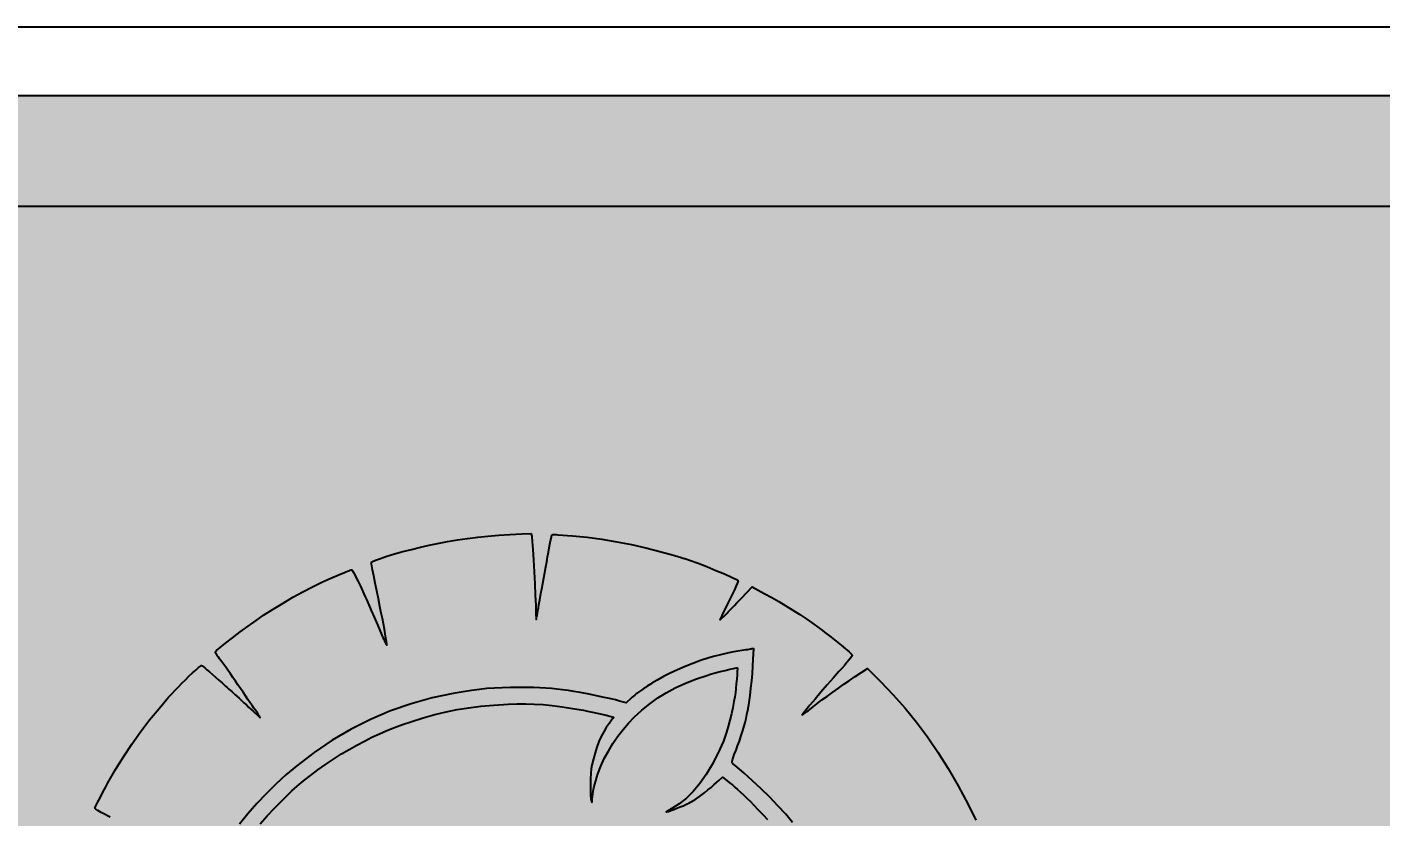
# Model space of a CAD drawing. Header units: inches. Extents: x 0.5 to 16.5, y 0.5 to 10.5.
# Drawn here: x 13.167 to 14.547, y 9.695 to 10.5 of the extents above; entities that cross this region are included whole.
import ezdxf
from ezdxf.enums import TextEntityAlignment as Align

# ---------------------------------------------------------------- set-up
doc = ezdxf.new("R2010")
doc.units = ezdxf.units.IN
doc.header["$MEASUREMENT"] = 0
for name, color, linetype in [('A-ELEV-FILL', 7, 'Continuous'), ('A-ELEV-OTLN', 7, 'Continuous'), ('A-ELEV-SIGN', 7, 'Continuous'), ('G-ANNO-TTLB', 7, 'Continuous')]:
    doc.layers.add(name, color=color, linetype=linetype)
doc.styles.add('KS-BOLD', font='DejaVuSans-Bold.ttf')

# ---------------------------------------------------------------- blocks, each defined once
blk = doc.blocks.new('THA_MARK')
at = {"layer": 'A-ELEV-SIGN'}
for points in [[(-0.4176, 0.205), (-0.4203, 0.2065), (-0.4226, 0.2077), (-0.4246, 0.2088), (-0.4264, 0.2098), (-0.4281, 0.2108), (-0.4296, 0.2117), (-0.4308, 0.2124), (-0.4318, 0.2131), (-0.4324, 0.2136), (-0.4326, 0.2139), (-0.4323, 0.2147), (-0.4316, 0.2164), (-0.4304, 0.2189), (-0.4288, 0.222), (-0.4269, 0.2256), (-0.4247, 0.2297), (-0.4223, 0.2342), (-0.4197, 0.2389), (-0.4121, 0.252), (-0.4042, 0.2648), (-0.396, 0.2772), (-0.3874, 0.2893), (-0.3785, 0.3011), (-0.3692, 0.3125), (-0.3597, 0.3235), (-0.3498, 0.3342), (-0.3467, 0.3374), (-0.3432, 0.3409), (-0.3396, 0.3443), (-0.3361, 0.3476), (-0.3329, 0.3505), (-0.3302, 0.3529), (-0.3282, 0.3544), (-0.3273, 0.355), (-0.3267, 0.3547), (-0.3255, 0.3539), (-0.3239, 0.3526), (-0.3218, 0.3508), (-0.3193, 0.3487), (-0.3164, 0.3462), (-0.3133, 0.3435), (-0.31, 0.3405), (-0.3085, 0.3392), (-0.3069, 0.3377), (-0.3052, 0.3362), (-0.3035, 0.3346), (-0.3018, 0.3331), (-0.3001, 0.3317), (-0.2987, 0.3304), (-0.2974, 0.3292), (-0.296, 0.328), (-0.2943, 0.3264), (-0.2923, 0.3246), (-0.2901, 0.3226), (-0.2877, 0.3204), (-0.2853, 0.3182), (-0.2829, 0.316), (-0.2806, 0.3138), (-0.2783, 0.3117), (-0.2762, 0.3098), (-0.2743, 0.308), (-0.2726, 0.3065), (-0.2712, 0.3052), (-0.2701, 0.3043), (-0.2694, 0.3037), (-0.2691, 0.3035), (-0.2691, 0.3036), (-0.2694, 0.3041), (-0.2698, 0.3048), (-0.2704, 0.3057), (-0.2712, 0.3068), (-0.272, 0.3081), (-0.273, 0.3095), (-0.2741, 0.311), (-0.2754, 0.3129), (-0.2771, 0.3153), (-0.2791, 0.3182), (-0.2814, 0.3215), (-0.2838, 0.325), (-0.2862, 0.3286), (-0.2888, 0.3323), (-0.2912, 0.3359), (-0.2937, 0.3395), (-0.2962, 0.3432), (-0.2987, 0.3467), (-0.3011, 0.3502), (-0.3033, 0.3533), (-0.3053, 0.3561), (-0.307, 0.3585), (-0.3083, 0.3603), (-0.3094, 0.3617), (-0.3104, 0.3631), (-0.3113, 0.3643), (-0.3121, 0.3655), (-0.3127, 0.3664), (-0.3132, 0.3672), (-0.3135, 0.3677), (-0.3136, 0.368), (-0.3123, 0.3697), (-0.3088, 0.3728), (-0.3034, 0.3772), (-0.2967, 0.3824), (-0.2891, 0.3882), (-0.2811, 0.394), (-0.2732, 0.3996), (-0.2658, 0.4046), (-0.2563, 0.4108), (-0.2466, 0.4167), (-0.2368, 0.4224), (-0.2271, 0.4278), (-0.2175, 0.4328), (-0.2082, 0.4374), (-0.1993, 0.4414), (-0.1909, 0.445), (-0.1886, 0.4458), (-0.1865, 0.4467), (-0.1846, 0.4474), (-0.1828, 0.4481), (-0.1814, 0.4487), (-0.1802, 0.4492), (-0.1794, 0.4495), (-0.179, 0.4497), (-0.1786, 0.4495), (-0.1779, 0.4486), (-0.177, 0.447), (-0.1757, 0.4447), (-0.1742, 0.4417), (-0.1723, 0.4379), (-0.1701, 0.4335), (-0.1677, 0.4282), (-0.1666, 0.4259), (-0.1653, 0.423), (-0.1637, 0.4194), (-0.1618, 0.4149), (-0.1594, 0.4094), (-0.1565, 0.4027), (-0.153, 0.3945), (-0.1488, 0.3848), (-0.1479, 0.3828), (-0.147, 0.3809), (-0.1463, 0.3792), (-0.1456, 0.3777), (-0.145, 0.3765), (-0.1445, 0.3757), (-0.1442, 0.3753), (-0.1441, 0.3752), (-0.1441, 0.3763), (-0.1444, 0.3786), (-0.1449, 0.382), (-0.1455, 0.3862), (-0.1464, 0.391), (-0.1473, 0.3962), (-0.1484, 0.4015), (-0.1495, 0.4068), (-0.1508, 0.4134), (-0.1524, 0.4209), (-0.154, 0.4287), (-0.1555, 0.4364), (-0.1569, 0.4435), (-0.1581, 0.4494), (-0.1589, 0.4536), (-0.1593, 0.4556), (-0.1594, 0.4561), (-0.1593, 0.4566), (-0.1591, 0.4569), (-0.1587, 0.4573), (-0.1582, 0.4577), (-0.1574, 0.4581), (-0.1564, 0.4585), (-0.1552, 0.459), (-0.1503, 0.4608), (-0.144, 0.4629), (-0.1365, 0.4652), (-0.1282, 0.4675), (-0.1195, 0.4698), (-0.1107, 0.4719), (-0.102, 0.4739), (-0.0939, 0.4756), (-0.0839, 0.4775), (-0.074, 0.4792), (-0.0641, 0.4806), (-0.0542, 0.4819), (-0.044, 0.4829), (-0.0334, 0.4838), (-0.0223, 0.4845), (-0.0104, 0.4851), (-0.0012, 0.4855), (-0.0008, 0.4825), (-0.0003, 0.4776), (0.0003, 0.4696), (0.0009, 0.4593), (0.0016, 0.4477), (0.0023, 0.4357), (0.0028, 0.4244), (0.0032, 0.4147), (0.0033, 0.4075), (0.0034, 0.4058), (0.0034, 0.4043), (0.0035, 0.403), (0.0035, 0.4019), (0.0036, 0.4011), (0.0037, 0.4006), (0.0037, 0.4005), (0.0038, 0.4007), (0.0039, 0.4013), (0.0041, 0.4026), (0.0045, 0.4043), (0.0048, 0.4065), (0.0053, 0.4091), (0.0058, 0.4119), (0.0064, 0.4149), (0.007, 0.4181), (0.0076, 0.4217), (0.0084, 0.426), (0.0093, 0.4308), (0.0103, 0.4361), (0.0113, 0.4415), (0.0123, 0.447), (0.0132, 0.4524), (0.0141, 0.4576), (0.015, 0.4624), (0.0159, 0.467), (0.0166, 0.4712), (0.0173, 0.4749), (0.0179, 0.4781), (0.0184, 0.4806), (0.0187, 0.4823), (0.0189, 0.4831), (0.019, 0.4836), (0.0192, 0.4839), (0.0195, 0.4842), (0.02, 0.4844), (0.0208, 0.4844), (0.0218, 0.4844), (0.0233, 0.4844), (0.0252, 0.4843), (0.0395, 0.4832), (0.054, 0.4817), (0.0686, 0.4797), (0.0833, 0.4773), (0.0978, 0.4746), (0.1121, 0.4714), (0.126, 0.4678), (0.1395, 0.464), (0.1413, 0.4634), (0.143, 0.4629), (0.1447, 0.4624), (0.1462, 0.4619), (0.1476, 0.4615), (0.1488, 0.4612), (0.1498, 0.4609), (0.1505, 0.4607), (0.1561, 0.4589), (0.1637, 0.4561), (0.1724, 0.4527), (0.1813, 0.449), (0.1897, 0.4455), (0.1968, 0.4423), (0.2016, 0.44), (0.2034, 0.4387), (0.2031, 0.4378), (0.2023, 0.4359), (0.2011, 0.4332), (0.1996, 0.4297), (0.1977, 0.4259), (0.1957, 0.4217), (0.1936, 0.4173), (0.1915, 0.4131), (0.1903, 0.4105), (0.1891, 0.4082), (0.188, 0.406), (0.1871, 0.4041), (0.1864, 0.4025), (0.1859, 0.4013), (0.1856, 0.4005), (0.1855, 0.4002), (0.1857, 0.4003), (0.186, 0.4005), (0.1865, 0.401), (0.1872, 0.4016), (0.1879, 0.4023), (0.1888, 0.4032), (0.1898, 0.4041), (0.1908, 0.4051), (0.192, 0.4064), (0.1936, 0.4081), (0.1954, 0.41), (0.1975, 0.4121), (0.1996, 0.4144), (0.2019, 0.4168), (0.2042, 0.4192), (0.2065, 0.4215), (0.2172, 0.4327), (0.229, 0.4263), (0.2365, 0.4223), (0.2436, 0.4182), (0.2506, 0.414), (0.2575, 0.4097), (0.2643, 0.4053), (0.2712, 0.4007), (0.2782, 0.3958), (0.2854, 0.3906), (0.2901, 0.387), (0.2952, 0.3831), (0.3003, 0.379), (0.3052, 0.3751), (0.3095, 0.3715), (0.313, 0.3684), (0.3154, 0.3662), (0.3164, 0.365), (0.3162, 0.3646), (0.3154, 0.3636), (0.3142, 0.362), (0.3126, 0.3601), (0.3106, 0.3577), (0.3083, 0.3551), (0.3057, 0.3521), (0.303, 0.349), (0.2973, 0.3426), (0.2913, 0.3357), (0.2852, 0.3286), (0.2794, 0.3218), (0.2743, 0.3158), (0.2702, 0.3109), (0.2675, 0.3075), (0.2665, 0.3061), (0.2667, 0.3061), (0.2673, 0.3065), (0.2681, 0.3071), (0.2693, 0.3079), (0.2707, 0.309), (0.2724, 0.3102), (0.2742, 0.3116), (0.2761, 0.3131), (0.2811, 0.317), (0.2862, 0.3209), (0.2915, 0.3248), (0.2969, 0.3287), (0.3024, 0.3326), (0.3079, 0.3365), (0.3135, 0.3403), (0.319, 0.344), (0.3313, 0.3521), (0.3441, 0.3392), (0.3567, 0.3261), (0.3686, 0.3127), (0.3798, 0.2988), (0.3905, 0.2844), (0.4008, 0.2693), (0.4109, 0.2532), (0.4209, 0.236), (0.4308, 0.2175), (0.4384, 0.2022)], [(-0.2691, 0.1984), (-0.2622, 0.2062), (-0.2547, 0.2142), (-0.2466, 0.2224), (-0.2378, 0.231), (-0.2325, 0.2358), (-0.2263, 0.2409), (-0.2195, 0.2463), (-0.2121, 0.2518), (-0.2045, 0.2572), (-0.1967, 0.2625), (-0.1889, 0.2675), (-0.1813, 0.272), (-0.1736, 0.2763), (-0.1661, 0.2803), (-0.1587, 0.284), (-0.1513, 0.2874), (-0.1439, 0.2907), (-0.1363, 0.2937), (-0.1285, 0.2966), (-0.1204, 0.2993), (-0.1081, 0.3032), (-0.0966, 0.3065), (-0.0854, 0.3092), (-0.0744, 0.3114), (-0.063, 0.3132), (-0.0511, 0.3147), (-0.0382, 0.3158), (-0.0241, 0.3167), (-0.0154, 0.317), (-0.0067, 0.3171), (0.0018, 0.3168), (0.0106, 0.3163), (0.0196, 0.3154), (0.0292, 0.3142), (0.0394, 0.3126), (0.0504, 0.3107), (0.0545, 0.3099), (0.0592, 0.3089), (0.064, 0.3079), (0.0687, 0.3068), (0.0729, 0.3058), (0.0764, 0.3049), (0.0789, 0.3042), (0.0801, 0.3038), (0.08, 0.3036), (0.0798, 0.3032), (0.0794, 0.3026), (0.0789, 0.3018), (0.0782, 0.3009), (0.0775, 0.2999), (0.0766, 0.2988), (0.0757, 0.2975), (0.073, 0.2936), (0.0704, 0.2893), (0.068, 0.2847), (0.0657, 0.2797), (0.0637, 0.2743), (0.0618, 0.2687), (0.0602, 0.2627), (0.0587, 0.2563), (0.0581, 0.2529), (0.0577, 0.2482), (0.0574, 0.2428), (0.0573, 0.2371), (0.0573, 0.2316), (0.0575, 0.2267), (0.0578, 0.223), (0.0582, 0.2208), (0.0585, 0.2203), (0.0587, 0.22), (0.0588, 0.2198), (0.0589, 0.2199), (0.059, 0.2202), (0.059, 0.2208), (0.059, 0.2217), (0.059, 0.2228), (0.0592, 0.225), (0.0595, 0.2277), (0.06, 0.2307), (0.0607, 0.234), (0.0615, 0.2375), (0.0625, 0.241), (0.0635, 0.2445), (0.0647, 0.2479), (0.0676, 0.2554), (0.071, 0.2629), (0.075, 0.2704), (0.0795, 0.2778), (0.0843, 0.285), (0.0895, 0.2918), (0.0949, 0.2981), (0.1005, 0.3038), (0.1082, 0.3108), (0.116, 0.3172), (0.124, 0.3229), (0.1323, 0.3281), (0.1412, 0.3329), (0.1507, 0.3372), (0.161, 0.3413), (0.1722, 0.3452), (0.176, 0.3463), (0.1806, 0.3476), (0.1855, 0.3489), (0.1904, 0.3501), (0.195, 0.3512), (0.1987, 0.352), (0.2014, 0.3525), (0.2025, 0.3526), (0.2026, 0.3516), (0.2025, 0.3492), (0.2023, 0.3457), (0.2019, 0.3416), (0.2015, 0.337), (0.2011, 0.3323), (0.2006, 0.328), (0.2001, 0.3241), (0.1992, 0.3193), (0.1981, 0.3135), (0.1967, 0.3073), (0.1951, 0.3009), (0.1934, 0.2946), (0.1917, 0.2889), (0.1902, 0.284), (0.1888, 0.2803), (0.1833, 0.2681), (0.1776, 0.2571), (0.1716, 0.2471), (0.1654, 0.2383), (0.1589, 0.2305), (0.1521, 0.2238), (0.1451, 0.2181), (0.1377, 0.2135), (0.1366, 0.2129), (0.1356, 0.2123), (0.1347, 0.2118), (0.1339, 0.2113), (0.1333, 0.2109), (0.1328, 0.2106), (0.1325, 0.2103), (0.1323, 0.2102), (0.1329, 0.2103), (0.1345, 0.2107), (0.1368, 0.2115), (0.1396, 0.2126), (0.1428, 0.2138), (0.146, 0.2151), (0.149, 0.2164), (0.1516, 0.2175), (0.153, 0.2182), (0.1545, 0.219), (0.1561, 0.2198), (0.1576, 0.2206), (0.1591, 0.2214), (0.1605, 0.2223), (0.1617, 0.223), (0.1627, 0.2237), (0.165, 0.2253), (0.1676, 0.2273), (0.1705, 0.2295), (0.1735, 0.2319), (0.1765, 0.2344), (0.1794, 0.2369), (0.182, 0.2392), (0.1842, 0.2413), (0.1879, 0.2447), (0.1958, 0.2384), (0.1977, 0.2369), (0.2001, 0.2348), (0.2028, 0.2324), (0.2058, 0.2296), (0.2089, 0.2267), (0.2121, 0.2235), (0.2154, 0.2204), (0.2185, 0.2173), (0.2236, 0.212), (0.2281, 0.2073), (0.2323, 0.2027)], [(0.2572, 0.1999), (0.2503, 0.2079), (0.2427, 0.2163), (0.2346, 0.2247), (0.2261, 0.233), (0.2175, 0.2411), (0.2088, 0.2488), (0.2003, 0.256), (0.1989, 0.257), (0.198, 0.2579), (0.1974, 0.2588), (0.1973, 0.26), (0.1976, 0.2616), (0.1983, 0.2638), (0.1995, 0.267), (0.2012, 0.2712), (0.2028, 0.2756), (0.2045, 0.2802), (0.2061, 0.2849), (0.2076, 0.2896), (0.209, 0.2941), (0.2102, 0.2985), (0.2112, 0.3027), (0.212, 0.3064), (0.2131, 0.3121), (0.2141, 0.3185), (0.2151, 0.3253), (0.216, 0.3324), (0.2168, 0.3397), (0.2174, 0.347), (0.218, 0.3542), (0.2183, 0.3611), (0.2189, 0.3716), (0.2168, 0.3713), (0.2161, 0.3712), (0.2152, 0.371), (0.2139, 0.3708), (0.2124, 0.3706), (0.2107, 0.3703), (0.2089, 0.37), (0.2069, 0.3697), (0.2049, 0.3694), (0.2011, 0.3688), (0.197, 0.368), (0.1928, 0.3671), (0.1886, 0.3662), (0.1844, 0.3653), (0.1803, 0.3643), (0.1766, 0.3633), (0.1733, 0.3623), (0.1661, 0.3599), (0.1586, 0.3571), (0.1509, 0.3541), (0.1434, 0.3508), (0.1361, 0.3474), (0.1294, 0.344), (0.1233, 0.3406), (0.1181, 0.3374), (0.1166, 0.3364), (0.115, 0.3354), (0.1134, 0.3344), (0.1118, 0.3333), (0.1103, 0.3324), (0.109, 0.3315), (0.1078, 0.3307), (0.1068, 0.33), (0.1059, 0.3294), (0.1048, 0.3286), (0.1037, 0.3277), (0.1024, 0.3268), (0.1012, 0.3257), (0.0999, 0.3247), (0.0987, 0.3236), (0.0976, 0.3226), (0.0925, 0.3179), (0.0861, 0.3198), (0.0819, 0.3209), (0.0761, 0.3223), (0.0693, 0.3238), (0.062, 0.3253), (0.0544, 0.3268), (0.0472, 0.3282), (0.0408, 0.3294), (0.0355, 0.3302), (0.0298, 0.331), (0.0242, 0.3317), (0.0187, 0.3322), (0.0131, 0.3327), (0.0072, 0.333), (0.0011, 0.3332), (-0.0055, 0.3333), (-0.0127, 0.3333), (-0.0218, 0.3332), (-0.03, 0.333), (-0.0376, 0.3327), (-0.045, 0.3321), (-0.0524, 0.3313), (-0.0602, 0.3303), (-0.0687, 0.329), (-0.0783, 0.3273), (-0.0993, 0.3229), (-0.12, 0.3171), (-0.1403, 0.31), (-0.16, 0.3017), (-0.1793, 0.292), (-0.1979, 0.2811), (-0.2159, 0.269), (-0.2331, 0.2558), (-0.2437, 0.2468), (-0.2537, 0.2376), (-0.2634, 0.2282), (-0.2726, 0.2184), (-0.2814, 0.2084), (-0.2898, 0.198)]]:
    blk.add_lwpolyline(points, dxfattribs=at)

msp = doc.modelspace()

# ---------------------------------------------------------------- hatches: boundary and pattern name
at = {"layer": 'A-ELEV-FILL', "true_color": 0xd8ccb0}
msp.add_hatch(color=7, dxfattribs=at).paths.add_polyline_path([(11.62, 8.93), (15.745, 8.93), (15.745, 10.43), (11.62, 10.43)])
at = {"layer": 'A-ELEV-OTLN', "true_color": 0xd8ccb0}
msp.add_hatch(color=7, dxfattribs=at).paths.add_polyline_path([(11.5262, 10.3175), (15.8387, 10.3175), (15.8387, 10.43), (11.5262, 10.43)])

# ---------------------------------------------------------------- linework, layer by layer
at = {"layer": 'A-ELEV-OTLN'}
msp.add_lwpolyline([(11.5262, 10.3175), (15.8387, 10.3175), (15.8387, 10.43), (11.5262, 10.43)], close=True, dxfattribs=at)
at = {"layer": 'G-ANNO-TTLB'}
msp.add_lwpolyline([(0.5, 0.5), (16.5, 0.5), (16.5, 10.5), (0.5, 10.5)], close=True, dxfattribs=at)

# ---------------------------------------------------------------- block references
at = {"layer": 'A-ELEV-SIGN', "xscale": 1.03125, "yscale": 1.03125}
msp.add_blockref('THA_MARK', (13.6825, 9.4831), dxfattribs=at)

# ---------------------------------------------------------------- texts
at = {"layer": 'A-ELEV-SIGN', "style": 'KS-BOLD'}
msp.add_text('TROJAN HORSE ARENA', height=0.208333, dxfattribs=at).set_placement((13.6825, 10.0644), align=Align.CENTER)

doc.saveas('drawing.dxf')
